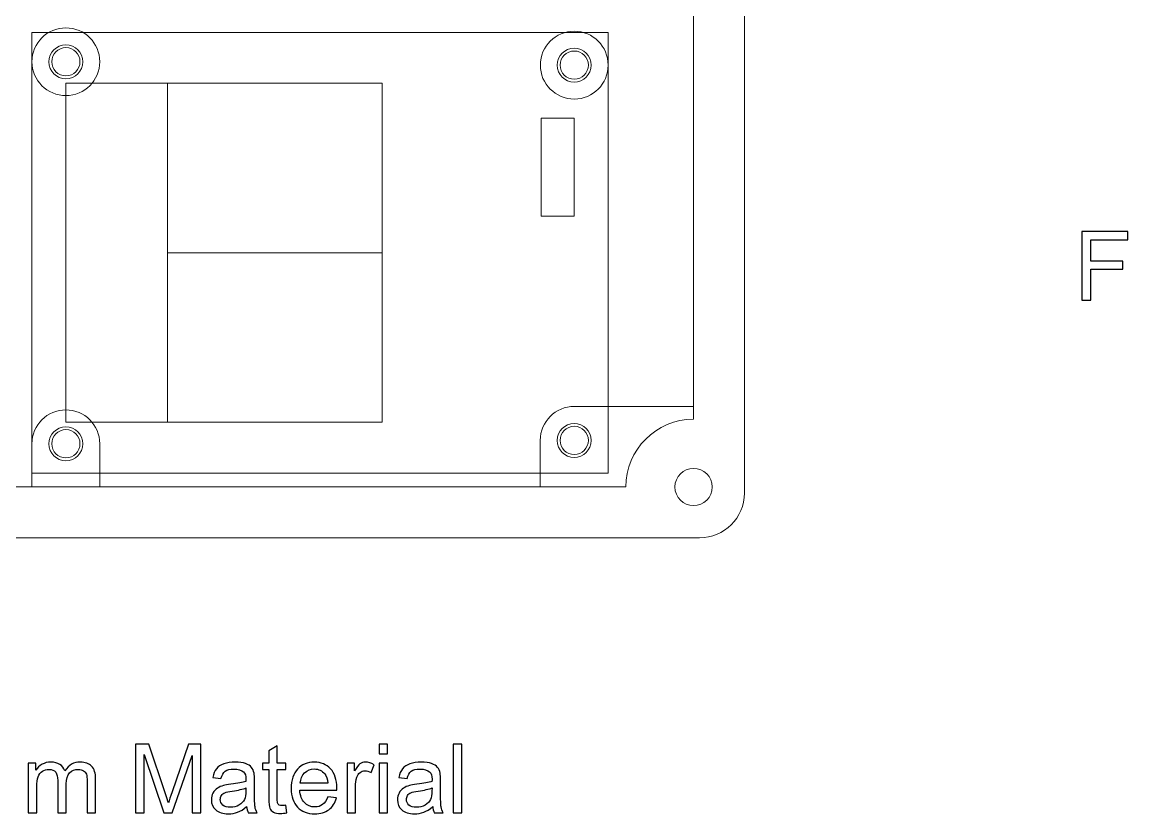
# Model space of a CAD drawing. Header units: millimetres. Extents: x -272 to 128, y -51 to 236.
# Drawn here: x -174.9 to -77, y 102.6 to 172.7 of the extents above; entities that cross this region are included whole.
import ezdxf

# ---------------------------------------------------------------- set-up
doc = ezdxf.new("R2010")
doc.units = ezdxf.units.MM
doc.header["$MEASUREMENT"] = 0
doc.layers.add('Ebene 1', color=7, linetype='Continuous')

msp = doc.modelspace()

# ---------------------------------------------------------------- linework, layer by layer
at = {"layer": 'Ebene 1', "lineweight": 20}
for points in [[(-173.9998, 132.7811), (-122.9998, 132.7811), (-122.9998, 171.7811), (-173.9998, 171.7811), (-173.9998, 132.7811)], [(-173.9998, 132.7811), (-122.9998, 132.7811), (-122.9998, 171.7811), (-173.9998, 171.7811), (-173.9998, 132.7811)], [(-170.9998, 137.2813), (-161.9998, 137.2813), (-161.9998, 167.2813), (-170.9998, 167.2813), (-170.9998, 137.2813)], [(-161.9998, 152.2813), (-142.9998, 152.2813), (-142.9998, 167.2813), (-161.9998, 167.2813), (-161.9998, 152.2813)], [(-128.92, 155.5219), (-125.9998, 155.5219), (-125.9998, 164.1871), (-128.92, 164.1871), (-128.92, 155.5219)], [(-161.9998, 137.2813), (-142.9998, 137.2813), (-142.9998, 152.2813), (-161.9998, 152.2813), (-161.9998, 137.2813)]]:
    msp.add_lwpolyline(points, close=True, dxfattribs=at)
for centre, major_axis in [((-170.9998, 169.1811), (0, 3)), ((-125.9998, 168.8811), (0, 3)), ((-170.9998, 169.1811), (0, 1.5)), ((-170.9998, 169.1811), (0, 1.25)), ((-125.9998, 168.8811), (0, 1.5)), ((-125.9998, 168.8811), (0, 1.25)), ((-125.9998, 135.6811), (0, 1.5)), ((-170.9998, 135.3811), (0, 1.5)), ((-170.9998, 135.3811), (0, 1.25)), ((-125.9998, 135.6811), (0, 1.25)), ((-115.4365, 131.5599), (0, 1.65))]:
    msp.add_ellipse(centre, major_axis=major_axis, ratio=1, dxfattribs=at)
for points, knots in [([(-235.9726, 236.0599), (-235.9726, 236.0599), (-114.8998, 236.0599), (-114.8998, 236.0599), (-112.7199, 236.0599), (-110.9365, 234.2763), (-110.9365, 232.0966), (-110.9365, 232.0966), (-110.9365, 131.0232), (-110.9365, 131.0232), (-110.9365, 128.8434), (-112.7199, 127.0599), (-114.8998, 127.0599), (-114.8998, 127.0599), (-235.9726, 127.0599), (-235.9726, 127.0599), (-238.1531, 127.0599), (-239.9365, 128.8434), (-239.9365, 131.0232), (-239.9365, 131.0232), (-239.9365, 232.0966), (-239.9365, 232.0966), (-239.9365, 234.2763), (-238.1531, 236.0599), (-235.9726, 236.0599)], [0, 0, 0, 0, 0.125, 0.125, 0.125, 0.25, 0.25, 0.25, 0.375, 0.375, 0.375, 0.5, 0.5, 0.5, 0.625, 0.625, 0.625, 0.75, 0.75, 0.75, 0.875, 0.875, 0.875, 1, 1, 1, 1]), ([(-229.4362, 231.5599), (-229.4362, 231.5599), (-121.4362, 231.5599), (-121.4362, 231.5599), (-121.4362, 228.2597), (-118.7367, 225.5599), (-115.4365, 225.5599), (-115.4365, 225.5599), (-115.4365, 137.5599), (-115.4365, 137.5599), (-118.7367, 137.5599), (-121.4362, 134.86), (-121.4362, 131.5599), (-121.4362, 131.5599), (-229.4362, 131.5599), (-229.4362, 131.5599), (-229.4362, 134.86), (-232.1363, 137.5599), (-235.4365, 137.5599), (-235.4365, 137.5599), (-235.4365, 225.5599), (-235.4365, 225.5599), (-232.1363, 225.5599), (-229.4362, 228.2597), (-229.4362, 231.5599)], [0, 0, 0, 0, 0.125, 0.125, 0.125, 0.25, 0.25, 0.25, 0.375, 0.375, 0.375, 0.5, 0.5, 0.5, 0.625, 0.625, 0.625, 0.75, 0.75, 0.75, 0.875, 0.875, 0.875, 1, 1, 1, 1]), ([(-229.4317, 231.5549), (-229.4317, 231.5549), (-220.2284, 231.5549), (-220.2284, 231.5549), (-220.2284, 231.5549), (-220.2284, 224.5056), (-220.2284, 224.5056), (-220.2284, 223.4058), (-219.3284, 222.5058), (-218.2285, 222.5058), (-218.2285, 222.5058), (-217.9786, 222.5058), (-217.9786, 222.5058), (-217.9786, 222.5058), (-217.9786, 222.506), (-217.9786, 222.506), (-216.7413, 222.506), (-215.7288, 223.5182), (-215.7288, 224.7556), (-215.7288, 224.7556), (-215.7287, 224.7556), (-215.7287, 224.7556), (-215.7287, 224.7556), (-215.7287, 225.0906), (-215.7287, 225.0906), (-215.7287, 227.2904), (-213.9289, 229.0902), (-211.7291, 229.0902), (-211.7291, 229.0902), (-177.232, 229.0902), (-177.232, 229.0902), (-175.0321, 229.0902), (-173.2323, 227.2904), (-173.2323, 225.0906), (-173.2323, 225.0906), (-173.2323, 224.7556), (-173.2323, 224.7556), (-173.2323, 224.7556), (-173.2322, 224.7556), (-173.2322, 224.7556), (-173.2322, 223.5182), (-172.2198, 222.506), (-170.9825, 222.506), (-170.9825, 222.506), (-170.9825, 222.5058), (-170.9825, 222.5058), (-170.9825, 222.5058), (-170.7325, 222.5058), (-170.7325, 222.5058), (-169.6326, 222.5058), (-168.7327, 223.4058), (-168.7327, 224.5056), (-168.7327, 224.5056), (-168.7327, 231.5549), (-168.7327, 231.5549), (-168.7327, 231.5549), (-164.4372, 231.5549), (-164.4372, 231.5549), (-164.4372, 231.5549), (-164.4372, 223.5556), (-164.4372, 223.5556), (-164.4372, 222.4557), (-163.5373, 221.5558), (-162.4374, 221.5558), (-162.4374, 221.5558), (-115.4415, 221.5558), (-115.4415, 221.5558), (-115.4415, 221.5558), (-115.4415, 138.6854), (-115.4415, 138.6854), (-115.4415, 138.6854), (-126.0036, 138.6854), (-126.0036, 138.6854), (-127.6541, 138.6854), (-129.0037, 137.3353), (-129.0037, 135.6856), (-129.0037, 135.6856), (-129.0037, 131.5649), (-129.0037, 131.5649), (-129.0037, 131.5649), (-168.0004, 131.5649), (-168.0004, 131.5649), (-168.0004, 131.5649), (-168.0004, 135.3856), (-168.0004, 135.3856), (-168.0004, 137.0354), (-169.3503, 138.3854), (-171.0002, 138.3854), (-171.0002, 138.3854), (-171.0002, 138.3854), (-171.0002, 138.3854), (-172.65, 138.3854), (-173.9999, 137.0354), (-173.9999, 135.3856), (-173.9999, 135.3856), (-173.9999, 131.5649), (-173.9999, 131.5649), (-173.9999, 131.5649), (-229.4317, 131.5649), (-229.4317, 131.5649), (-229.4317, 134.8647), (-232.1316, 137.5643), (-235.4315, 137.5643), (-235.4315, 137.5643), (-235.4315, 225.5555), (-235.4315, 225.5555), (-232.1316, 225.5555), (-229.4317, 228.255), (-229.4317, 231.5549)], [0, 0, 0, 0, 0.0277778, 0.0277778, 0.0277778, 0.0555556, 0.0555556, 0.0555556, 0.0833333, 0.0833333, 0.0833333, 0.1111111, 0.1111111, 0.1111111, 0.1388889, 0.1388889, 0.1388889, 0.1666667, 0.1666667, 0.1666667, 0.1944444, 0.1944444, 0.1944444, 0.2222222, 0.2222222, 0.2222222, 0.25, 0.25, 0.25, 0.2777778, 0.2777778, 0.2777778, 0.3055556, 0.3055556, 0.3055556, 0.3333333, 0.3333333, 0.3333333, 0.3611111, 0.3611111, 0.3611111, 0.3888889, 0.3888889, 0.3888889, 0.4166667, 0.4166667, 0.4166667, 0.4444444, 0.4444444, 0.4444444, 0.4722222, 0.4722222, 0.4722222, 0.5, 0.5, 0.5, 0.5277778, 0.5277778, 0.5277778, 0.5555556, 0.5555556, 0.5555556, 0.5833333, 0.5833333, 0.5833333, 0.6111111, 0.6111111, 0.6111111, 0.6388889, 0.6388889, 0.6388889, 0.6666667, 0.6666667, 0.6666667, 0.6944444, 0.6944444, 0.6944444, 0.7222222, 0.7222222, 0.7222222, 0.75, 0.75, 0.75, 0.7777778, 0.7777778, 0.7777778, 0.8055556, 0.8055556, 0.8055556, 0.8333333, 0.8333333, 0.8333333, 0.8611111, 0.8611111, 0.8611111, 0.8888889, 0.8888889, 0.8888889, 0.9166667, 0.9166667, 0.9166667, 0.9444444, 0.9444444, 0.9444444, 0.9722222, 0.9722222, 0.9722222, 1, 1, 1, 1])]:
    msp.add_open_spline(points, degree=3, knots=knots, dxfattribs=at)
at = {"layer": 'Ebene 1'}
for points, knots in [([(-81.0797, 148.0895), (-81.0797, 148.0895), (-81.0797, 154.1517), (-81.0797, 154.1517), (-81.0797, 154.1517), (-76.9903, 154.1517), (-76.9903, 154.1517), (-76.9903, 154.1517), (-76.9903, 153.4405), (-76.9903, 153.4405), (-76.9903, 153.4405), (-80.2754, 153.4405), (-80.2754, 153.4405), (-80.2754, 153.4405), (-80.2754, 151.5524), (-80.2754, 151.5524), (-80.2754, 151.5524), (-77.4306, 151.5524), (-77.4306, 151.5524), (-77.4306, 151.5524), (-77.4306, 150.8412), (-77.4306, 150.8412), (-77.4306, 150.8412), (-80.2754, 150.8412), (-80.2754, 150.8412), (-80.2754, 150.8412), (-80.2754, 148.0895), (-80.2754, 148.0895), (-80.2754, 148.0895), (-81.0797, 148.0895), (-81.0797, 148.0895)], [0, 0, 0, 0, 0.1, 0.1, 0.1, 0.2, 0.2, 0.2, 0.3, 0.3, 0.3, 0.4, 0.4, 0.4, 0.5, 0.5, 0.5, 0.6, 0.6, 0.6, 0.7, 0.7, 0.7, 0.8, 0.8, 0.8, 0.9, 0.9, 0.9, 1, 1, 1, 1]), ([(-164.8449, 102.7324), (-164.8449, 102.7324), (-164.8449, 108.7946), (-164.8449, 108.7946), (-164.8449, 108.7946), (-163.6426, 108.7946), (-163.6426, 108.7946), (-163.6426, 108.7946), (-162.2089, 104.5034), (-162.2089, 104.5034), (-162.0763, 104.104), (-161.9803, 103.8048), (-161.9197, 103.6059), (-161.8505, 103.826), (-161.7419, 104.1506), (-161.5951, 104.5781), (-161.5951, 104.5781), (-160.136, 108.7946), (-160.136, 108.7946), (-160.136, 108.7946), (-159.0621, 108.7946), (-159.0621, 108.7946), (-159.0621, 108.7946), (-159.0621, 102.7324), (-159.0621, 102.7324), (-159.0621, 102.7324), (-159.8326, 102.7324), (-159.8326, 102.7324), (-159.8326, 102.7324), (-159.8326, 107.804), (-159.8326, 107.804), (-159.8326, 107.804), (-161.6022, 102.7324), (-161.6022, 102.7324), (-161.6022, 102.7324), (-162.3246, 102.7324), (-162.3246, 102.7324), (-162.3246, 102.7324), (-164.0744, 107.8971), (-164.0744, 107.8971), (-164.0744, 107.8971), (-164.0744, 102.7324), (-164.0744, 102.7324), (-164.0744, 102.7324), (-164.8449, 102.7324), (-164.8449, 102.7324)], [0, 0, 0, 0, 0.0666667, 0.0666667, 0.0666667, 0.1333333, 0.1333333, 0.1333333, 0.2, 0.2, 0.2, 0.2666667, 0.2666667, 0.2666667, 0.3333333, 0.3333333, 0.3333333, 0.4, 0.4, 0.4, 0.4666667, 0.4666667, 0.4666667, 0.5333333, 0.5333333, 0.5333333, 0.6, 0.6, 0.6, 0.6666667, 0.6666667, 0.6666667, 0.7333333, 0.7333333, 0.7333333, 0.8, 0.8, 0.8, 0.8666667, 0.8666667, 0.8666667, 0.9333333, 0.9333333, 0.9333333, 1, 1, 1, 1]), ([(-151.5423, 103.397), (-151.5423, 103.397), (-151.4407, 102.7395), (-151.4407, 102.7395), (-151.6495, 102.6957), (-151.8372, 102.6731), (-152.0009, 102.6731), (-152.2704, 102.6731), (-152.4792, 102.7155), (-152.6288, 102.8015), (-152.777, 102.8876), (-152.8814, 102.9991), (-152.9421, 103.1388), (-153.0028, 103.2785), (-153.0324, 103.572), (-153.0324, 104.0193), (-153.0324, 104.0193), (-153.0324, 106.5509), (-153.0324, 106.5509), (-153.0324, 106.5509), (-153.5827, 106.5509), (-153.5827, 106.5509), (-153.5827, 106.5509), (-153.5827, 107.1266), (-153.5827, 107.1266), (-153.5827, 107.1266), (-153.0324, 107.1266), (-153.0324, 107.1266), (-153.0324, 107.1266), (-153.0324, 108.2132), (-153.0324, 108.2132), (-153.0324, 108.2132), (-152.2873, 108.6605), (-152.2873, 108.6605), (-152.2873, 108.6605), (-152.2873, 107.1266), (-152.2873, 107.1266), (-152.2873, 107.1266), (-151.5423, 107.1266), (-151.5423, 107.1266), (-151.5423, 107.1266), (-151.5423, 106.5509), (-151.5423, 106.5509), (-151.5423, 106.5509), (-152.2873, 106.5509), (-152.2873, 106.5509), (-152.2873, 106.5509), (-152.2873, 103.977), (-152.2873, 103.977), (-152.2873, 103.7639), (-152.2746, 103.627), (-152.2478, 103.5664), (-152.2224, 103.5057), (-152.1801, 103.4577), (-152.1208, 103.421), (-152.0615, 103.3857), (-151.9769, 103.3674), (-151.8668, 103.3674), (-151.785, 103.3674), (-151.6763, 103.3773), (-151.5423, 103.397)], [0, 0, 0, 0, 0.05, 0.05, 0.05, 0.1, 0.1, 0.1, 0.15, 0.15, 0.15, 0.2, 0.2, 0.2, 0.25, 0.25, 0.25, 0.3, 0.3, 0.3, 0.35, 0.35, 0.35, 0.4, 0.4, 0.4, 0.45, 0.45, 0.45, 0.5, 0.5, 0.5, 0.55, 0.55, 0.55, 0.6, 0.6, 0.6, 0.65, 0.65, 0.65, 0.7, 0.7, 0.7, 0.75, 0.75, 0.75, 0.8, 0.8, 0.8, 0.85, 0.85, 0.85, 0.9, 0.9, 0.9, 0.95, 0.95, 0.95, 1, 1, 1, 1]), ([(-143.2788, 107.9479), (-143.2788, 107.9479), (-143.2788, 108.7946), (-143.2788, 108.7946), (-143.2788, 108.7946), (-142.5337, 108.7946), (-142.5337, 108.7946), (-142.5337, 108.7946), (-142.5337, 107.9479), (-142.5337, 107.9479), (-142.5337, 107.9479), (-143.2788, 107.9479), (-143.2788, 107.9479)], [0, 0, 0, 0, 0.25, 0.25, 0.25, 0.5, 0.5, 0.5, 0.75, 0.75, 0.75, 1, 1, 1, 1]), ([(-136.7058, 102.7324), (-136.7058, 102.7324), (-136.7058, 108.7946), (-136.7058, 108.7946), (-136.7058, 108.7946), (-135.9608, 108.7946), (-135.9608, 108.7946), (-135.9608, 108.7946), (-135.9608, 102.7324), (-135.9608, 102.7324), (-135.9608, 102.7324), (-136.7058, 102.7324), (-136.7058, 102.7324)], [0, 0, 0, 0, 0.25, 0.25, 0.25, 0.5, 0.5, 0.5, 0.75, 0.75, 0.75, 1, 1, 1, 1]), ([(-174.3262, 102.7324), (-174.3262, 102.7324), (-174.3262, 107.1266), (-174.3262, 107.1266), (-174.3262, 107.1266), (-173.6573, 107.1266), (-173.6573, 107.1266), (-173.6573, 107.1266), (-173.6573, 106.5057), (-173.6573, 106.5057), (-173.5205, 106.7202), (-173.337, 106.8938), (-173.1084, 107.0236), (-172.8798, 107.1548), (-172.6202, 107.2198), (-172.3281, 107.2198), (-172.0035, 107.2198), (-171.7368, 107.152), (-171.5294, 107.018), (-171.3219, 106.8825), (-171.1752, 106.6948), (-171.0905, 106.4521), (-170.7406, 106.9643), (-170.2876, 107.2198), (-169.7288, 107.2198), (-169.2913, 107.2198), (-168.9541, 107.0998), (-168.7198, 106.8585), (-168.4842, 106.6172), (-168.3656, 106.2461), (-168.3656, 105.7451), (-168.3656, 105.7451), (-168.3656, 102.7324), (-168.3656, 102.7324), (-168.3656, 102.7324), (-169.1107, 102.7324), (-169.1107, 102.7324), (-169.1107, 102.7324), (-169.1107, 105.4982), (-169.1107, 105.4982), (-169.1107, 105.7945), (-169.1361, 106.009), (-169.1841, 106.1402), (-169.2321, 106.2715), (-169.3196, 106.3759), (-169.448, 106.4563), (-169.575, 106.5368), (-169.7245, 106.5763), (-169.8953, 106.5763), (-170.2057, 106.5763), (-170.4626, 106.4733), (-170.6672, 106.2687), (-170.8718, 106.0626), (-170.9734, 105.7338), (-170.9734, 105.2823), (-170.9734, 105.2823), (-170.9734, 102.7324), (-170.9734, 102.7324), (-170.9734, 102.7324), (-171.7185, 102.7324), (-171.7185, 102.7324), (-171.7185, 102.7324), (-171.7185, 105.5843), (-171.7185, 105.5843), (-171.7185, 105.9145), (-171.7791, 106.1628), (-171.9005, 106.3279), (-172.0218, 106.493), (-172.2208, 106.5763), (-172.496, 106.5763), (-172.7048, 106.5763), (-172.8981, 106.5212), (-173.0759, 106.4112), (-173.2537, 106.3011), (-173.3822, 106.1402), (-173.4626, 105.9272), (-173.5416, 105.7155), (-173.5811, 105.4093), (-173.5811, 105.0099), (-173.5811, 105.0099), (-173.5811, 102.7324), (-173.5811, 102.7324), (-173.5811, 102.7324), (-174.3262, 102.7324), (-174.3262, 102.7324)], [0, 0, 0, 0, 0.0357143, 0.0357143, 0.0357143, 0.0714286, 0.0714286, 0.0714286, 0.1071429, 0.1071429, 0.1071429, 0.1428571, 0.1428571, 0.1428571, 0.1785714, 0.1785714, 0.1785714, 0.2142857, 0.2142857, 0.2142857, 0.25, 0.25, 0.25, 0.2857143, 0.2857143, 0.2857143, 0.3214286, 0.3214286, 0.3214286, 0.3571429, 0.3571429, 0.3571429, 0.3928571, 0.3928571, 0.3928571, 0.4285714, 0.4285714, 0.4285714, 0.4642857, 0.4642857, 0.4642857, 0.5, 0.5, 0.5, 0.5357143, 0.5357143, 0.5357143, 0.5714286, 0.5714286, 0.5714286, 0.6071429, 0.6071429, 0.6071429, 0.6428571, 0.6428571, 0.6428571, 0.6785714, 0.6785714, 0.6785714, 0.7142857, 0.7142857, 0.7142857, 0.75, 0.75, 0.75, 0.7857143, 0.7857143, 0.7857143, 0.8214286, 0.8214286, 0.8214286, 0.8571429, 0.8571429, 0.8571429, 0.8928571, 0.8928571, 0.8928571, 0.9285714, 0.9285714, 0.9285714, 0.9642857, 0.9642857, 0.9642857, 1, 1, 1, 1]), ([(-154.9981, 103.2827), (-155.2747, 103.0471), (-155.5414, 102.882), (-155.7968, 102.7846), (-156.0522, 102.6872), (-156.3259, 102.6393), (-156.6195, 102.6393), (-157.1021, 102.6393), (-157.4732, 102.7564), (-157.7328, 102.992), (-157.9925, 103.2263), (-158.1223, 103.5269), (-158.1223, 103.8923), (-158.1223, 104.1068), (-158.0729, 104.303), (-157.9755, 104.4808), (-157.8768, 104.6586), (-157.7484, 104.7997), (-157.5903, 104.9069), (-157.4309, 105.0142), (-157.2531, 105.096), (-157.0541, 105.1511), (-156.9073, 105.1892), (-156.6858, 105.2258), (-156.3909, 105.2625), (-155.7897, 105.3331), (-155.3452, 105.4192), (-155.0616, 105.5179), (-155.0588, 105.6195), (-155.0574, 105.6845), (-155.0574, 105.7113), (-155.0574, 106.0132), (-155.1279, 106.2263), (-155.269, 106.3505), (-155.4595, 106.5184), (-155.7432, 106.6017), (-156.1185, 106.6017), (-156.4699, 106.6017), (-156.7295, 106.5396), (-156.896, 106.4168), (-157.064, 106.2941), (-157.1867, 106.0767), (-157.2672, 105.7635), (-157.2672, 105.7635), (-157.9953, 105.8651), (-157.9953, 105.8651), (-157.929, 106.1769), (-157.8203, 106.4295), (-157.6679, 106.6214), (-157.5155, 106.8133), (-157.2954, 106.9601), (-157.0075, 107.0645), (-156.7211, 107.1675), (-156.3866, 107.2198), (-156.0084, 107.2198), (-155.6331, 107.2198), (-155.3269, 107.176), (-155.0912, 107.0871), (-154.857, 106.9982), (-154.6834, 106.8881), (-154.5733, 106.7541), (-154.4633, 106.62), (-154.3857, 106.4507), (-154.3405, 106.2461), (-154.3165, 106.1191), (-154.3038, 105.8905), (-154.3038, 105.5617), (-154.3038, 105.5617), (-154.3038, 104.5739), (-154.3038, 104.5739), (-154.3038, 103.8839), (-154.2883, 103.4478), (-154.2573, 103.263), (-154.2276, 103.0781), (-154.1655, 102.9017), (-154.0752, 102.7324), (-154.0752, 102.7324), (-154.8542, 102.7324), (-154.8542, 102.7324), (-154.9289, 102.889), (-154.9769, 103.0725), (-154.9981, 103.2827)], [0, 0, 0, 0, 0.037037, 0.037037, 0.037037, 0.0740741, 0.0740741, 0.0740741, 0.1111111, 0.1111111, 0.1111111, 0.1481481, 0.1481481, 0.1481481, 0.1851852, 0.1851852, 0.1851852, 0.2222222, 0.2222222, 0.2222222, 0.2592593, 0.2592593, 0.2592593, 0.2962963, 0.2962963, 0.2962963, 0.3333333, 0.3333333, 0.3333333, 0.3703704, 0.3703704, 0.3703704, 0.4074074, 0.4074074, 0.4074074, 0.4444444, 0.4444444, 0.4444444, 0.4814815, 0.4814815, 0.4814815, 0.5185185, 0.5185185, 0.5185185, 0.5555556, 0.5555556, 0.5555556, 0.5925926, 0.5925926, 0.5925926, 0.6296296, 0.6296296, 0.6296296, 0.6666667, 0.6666667, 0.6666667, 0.7037037, 0.7037037, 0.7037037, 0.7407407, 0.7407407, 0.7407407, 0.7777778, 0.7777778, 0.7777778, 0.8148148, 0.8148148, 0.8148148, 0.8518519, 0.8518519, 0.8518519, 0.8888889, 0.8888889, 0.8888889, 0.9259259, 0.9259259, 0.9259259, 0.962963, 0.962963, 0.962963, 1, 1, 1, 1]), ([(-147.8099, 104.1548), (-147.8099, 104.1548), (-147.0394, 104.0532), (-147.0394, 104.0532), (-147.1594, 103.6059), (-147.3837, 103.2573), (-147.7111, 103.0104), (-148.0385, 102.7634), (-148.4562, 102.6393), (-148.9656, 102.6393), (-149.6062, 102.6393), (-150.1142, 102.8368), (-150.4896, 103.2319), (-150.865, 103.6256), (-151.0526, 104.1802), (-151.0526, 104.8928), (-151.0526, 105.6294), (-150.8635, 106.2023), (-150.484, 106.6087), (-150.1044, 107.0166), (-149.6119, 107.2198), (-149.0065, 107.2198), (-148.4209, 107.2198), (-147.9425, 107.0208), (-147.5714, 106.6214), (-147.2003, 106.2221), (-147.014, 105.6605), (-147.014, 104.9366), (-147.014, 104.8928), (-147.0154, 104.8265), (-147.0182, 104.739), (-147.0182, 104.739), (-150.2906, 104.739), (-150.2906, 104.739), (-150.2624, 104.2578), (-150.1269, 103.8881), (-149.8814, 103.6327), (-149.6373, 103.3773), (-149.3311, 103.2489), (-148.9656, 103.2489), (-148.6932, 103.2489), (-148.4604, 103.3208), (-148.2685, 103.4648), (-148.0752, 103.6087), (-147.9228, 103.8387), (-147.8099, 104.1548)], [0, 0, 0, 0, 0.0666667, 0.0666667, 0.0666667, 0.1333333, 0.1333333, 0.1333333, 0.2, 0.2, 0.2, 0.2666667, 0.2666667, 0.2666667, 0.3333333, 0.3333333, 0.3333333, 0.4, 0.4, 0.4, 0.4666667, 0.4666667, 0.4666667, 0.5333333, 0.5333333, 0.5333333, 0.6, 0.6, 0.6, 0.6666667, 0.6666667, 0.6666667, 0.7333333, 0.7333333, 0.7333333, 0.8, 0.8, 0.8, 0.8666667, 0.8666667, 0.8666667, 0.9333333, 0.9333333, 0.9333333, 1, 1, 1, 1]), ([(-146.1067, 102.7324), (-146.1067, 102.7324), (-146.1067, 107.1266), (-146.1067, 107.1266), (-146.1067, 107.1266), (-145.4378, 107.1266), (-145.4378, 107.1266), (-145.4378, 107.1266), (-145.4378, 106.4535), (-145.4378, 106.4535), (-145.2671, 106.7654), (-145.109, 106.9714), (-144.9637, 107.0702), (-144.8183, 107.1704), (-144.6589, 107.2198), (-144.4853, 107.2198), (-144.2341, 107.2198), (-143.9787, 107.1407), (-143.7191, 106.9841), (-143.7191, 106.9841), (-143.9843, 106.2969), (-143.9843, 106.2969), (-144.165, 106.3985), (-144.3456, 106.4493), (-144.5262, 106.4493), (-144.6885, 106.4493), (-144.8338, 106.3999), (-144.9622, 106.3025), (-145.0907, 106.2052), (-145.1824, 106.0697), (-145.2374, 105.8961), (-145.3207, 105.6322), (-145.3616, 105.343), (-145.3616, 105.0283), (-145.3616, 105.0283), (-145.3616, 102.7324), (-145.3616, 102.7324), (-145.3616, 102.7324), (-146.1067, 102.7324), (-146.1067, 102.7324)], [0, 0, 0, 0, 0.0769231, 0.0769231, 0.0769231, 0.1538462, 0.1538462, 0.1538462, 0.2307692, 0.2307692, 0.2307692, 0.3076923, 0.3076923, 0.3076923, 0.3846154, 0.3846154, 0.3846154, 0.4615385, 0.4615385, 0.4615385, 0.5384615, 0.5384615, 0.5384615, 0.6153846, 0.6153846, 0.6153846, 0.6923077, 0.6923077, 0.6923077, 0.7692308, 0.7692308, 0.7692308, 0.8461538, 0.8461538, 0.8461538, 0.9230769, 0.9230769, 0.9230769, 1, 1, 1, 1]), ([(-143.2788, 102.7324), (-143.2788, 102.7324), (-143.2788, 107.1266), (-143.2788, 107.1266), (-143.2788, 107.1266), (-142.5337, 107.1266), (-142.5337, 107.1266), (-142.5337, 107.1266), (-142.5337, 102.7324), (-142.5337, 102.7324), (-142.5337, 102.7324), (-143.2788, 102.7324), (-143.2788, 102.7324)], [0, 0, 0, 0, 0.25, 0.25, 0.25, 0.5, 0.5, 0.5, 0.75, 0.75, 0.75, 1, 1, 1, 1]), ([(-138.5276, 103.2827), (-138.8042, 103.0471), (-139.0709, 102.882), (-139.3263, 102.7846), (-139.5817, 102.6872), (-139.8554, 102.6393), (-140.149, 102.6393), (-140.6316, 102.6393), (-141.0027, 102.7564), (-141.2623, 102.992), (-141.522, 103.2263), (-141.6518, 103.5269), (-141.6518, 103.8923), (-141.6518, 104.1068), (-141.6024, 104.303), (-141.505, 104.4808), (-141.4063, 104.6586), (-141.2779, 104.7997), (-141.1198, 104.9069), (-140.9604, 105.0142), (-140.7826, 105.096), (-140.5836, 105.1511), (-140.4368, 105.1892), (-140.2153, 105.2258), (-139.9204, 105.2625), (-139.3192, 105.3331), (-138.8747, 105.4192), (-138.5911, 105.5179), (-138.5883, 105.6195), (-138.5869, 105.6845), (-138.5869, 105.7113), (-138.5869, 106.0132), (-138.6574, 106.2263), (-138.7985, 106.3505), (-138.989, 106.5184), (-139.2727, 106.6017), (-139.648, 106.6017), (-139.9994, 106.6017), (-140.259, 106.5396), (-140.4255, 106.4168), (-140.5935, 106.2941), (-140.7162, 106.0767), (-140.7967, 105.7635), (-140.7967, 105.7635), (-141.5248, 105.8651), (-141.5248, 105.8651), (-141.4585, 106.1769), (-141.3498, 106.4295), (-141.1974, 106.6214), (-141.045, 106.8133), (-140.8249, 106.9601), (-140.537, 107.0645), (-140.2506, 107.1675), (-139.9161, 107.2198), (-139.5379, 107.2198), (-139.1626, 107.2198), (-138.8564, 107.176), (-138.6207, 107.0871), (-138.3865, 106.9982), (-138.2129, 106.8881), (-138.1028, 106.7541), (-137.9928, 106.62), (-137.9152, 106.4507), (-137.87, 106.2461), (-137.846, 106.1191), (-137.8333, 105.8905), (-137.8333, 105.5617), (-137.8333, 105.5617), (-137.8333, 104.5739), (-137.8333, 104.5739), (-137.8333, 103.8839), (-137.8178, 103.4478), (-137.7868, 103.263), (-137.7571, 103.0781), (-137.695, 102.9017), (-137.6047, 102.7324), (-137.6047, 102.7324), (-138.3837, 102.7324), (-138.3837, 102.7324), (-138.4584, 102.889), (-138.5064, 103.0725), (-138.5276, 103.2827)], [0, 0, 0, 0, 0.037037, 0.037037, 0.037037, 0.0740741, 0.0740741, 0.0740741, 0.1111111, 0.1111111, 0.1111111, 0.1481481, 0.1481481, 0.1481481, 0.1851852, 0.1851852, 0.1851852, 0.2222222, 0.2222222, 0.2222222, 0.2592593, 0.2592593, 0.2592593, 0.2962963, 0.2962963, 0.2962963, 0.3333333, 0.3333333, 0.3333333, 0.3703704, 0.3703704, 0.3703704, 0.4074074, 0.4074074, 0.4074074, 0.4444444, 0.4444444, 0.4444444, 0.4814815, 0.4814815, 0.4814815, 0.5185185, 0.5185185, 0.5185185, 0.5555556, 0.5555556, 0.5555556, 0.5925926, 0.5925926, 0.5925926, 0.6296296, 0.6296296, 0.6296296, 0.6666667, 0.6666667, 0.6666667, 0.7037037, 0.7037037, 0.7037037, 0.7407407, 0.7407407, 0.7407407, 0.7777778, 0.7777778, 0.7777778, 0.8148148, 0.8148148, 0.8148148, 0.8518519, 0.8518519, 0.8518519, 0.8888889, 0.8888889, 0.8888889, 0.9259259, 0.9259259, 0.9259259, 0.962963, 0.962963, 0.962963, 1, 1, 1, 1]), ([(-150.2483, 105.3486), (-150.2483, 105.3486), (-147.8014, 105.3486), (-147.8014, 105.3486), (-147.8339, 105.7183), (-147.9284, 105.9949), (-148.0822, 106.1798), (-148.3179, 106.4662), (-148.6255, 106.6101), (-149.0023, 106.6101), (-149.3438, 106.6101), (-149.6302, 106.4958), (-149.8631, 106.2672), (-150.0945, 106.0386), (-150.2229, 105.7324), (-150.2483, 105.3486)], [0, 0, 0, 0, 0.2, 0.2, 0.2, 0.4, 0.4, 0.4, 0.6, 0.6, 0.6, 0.8, 0.8, 0.8, 1, 1, 1, 1]), ([(-155.0574, 104.9337), (-155.3283, 104.8237), (-155.7347, 104.7305), (-156.2766, 104.6543), (-156.5842, 104.6106), (-156.8015, 104.5612), (-156.9285, 104.5062), (-157.0555, 104.4511), (-157.1529, 104.3707), (-157.222, 104.2663), (-157.2912, 104.1605), (-157.3264, 104.0433), (-157.3264, 103.9135), (-157.3264, 103.7174), (-157.2516, 103.5523), (-157.1007, 103.421), (-156.9497, 103.2898), (-156.7295, 103.2235), (-156.4402, 103.2235), (-156.1538, 103.2235), (-155.8984, 103.2856), (-155.674, 103.4111), (-155.4511, 103.5353), (-155.286, 103.7061), (-155.1815, 103.922), (-155.1011, 104.0899), (-155.0616, 104.3368), (-155.0616, 104.6628), (-155.0616, 104.6628), (-155.0574, 104.9337), (-155.0574, 104.9337)], [0, 0, 0, 0, 0.1, 0.1, 0.1, 0.2, 0.2, 0.2, 0.3, 0.3, 0.3, 0.4, 0.4, 0.4, 0.5, 0.5, 0.5, 0.6, 0.6, 0.6, 0.7, 0.7, 0.7, 0.8, 0.8, 0.8, 0.9, 0.9, 0.9, 1, 1, 1, 1]), ([(-138.5869, 104.9337), (-138.8578, 104.8237), (-139.2642, 104.7305), (-139.8061, 104.6543), (-140.1137, 104.6106), (-140.331, 104.5612), (-140.458, 104.5062), (-140.585, 104.4511), (-140.6824, 104.3707), (-140.7515, 104.2663), (-140.8207, 104.1605), (-140.8559, 104.0433), (-140.8559, 103.9135), (-140.8559, 103.7174), (-140.7811, 103.5523), (-140.6302, 103.421), (-140.4792, 103.2898), (-140.259, 103.2235), (-139.9697, 103.2235), (-139.6833, 103.2235), (-139.4279, 103.2856), (-139.2035, 103.4111), (-138.9806, 103.5353), (-138.8155, 103.7061), (-138.711, 103.922), (-138.6306, 104.0899), (-138.5911, 104.3368), (-138.5911, 104.6628), (-138.5911, 104.6628), (-138.5869, 104.9337), (-138.5869, 104.9337)], [0, 0, 0, 0, 0.1, 0.1, 0.1, 0.2, 0.2, 0.2, 0.3, 0.3, 0.3, 0.4, 0.4, 0.4, 0.5, 0.5, 0.5, 0.6, 0.6, 0.6, 0.7, 0.7, 0.7, 0.8, 0.8, 0.8, 0.9, 0.9, 0.9, 1, 1, 1, 1])]:
    msp.add_open_spline(points, degree=3, knots=knots, dxfattribs=at)

doc.saveas('drawing.dxf')
